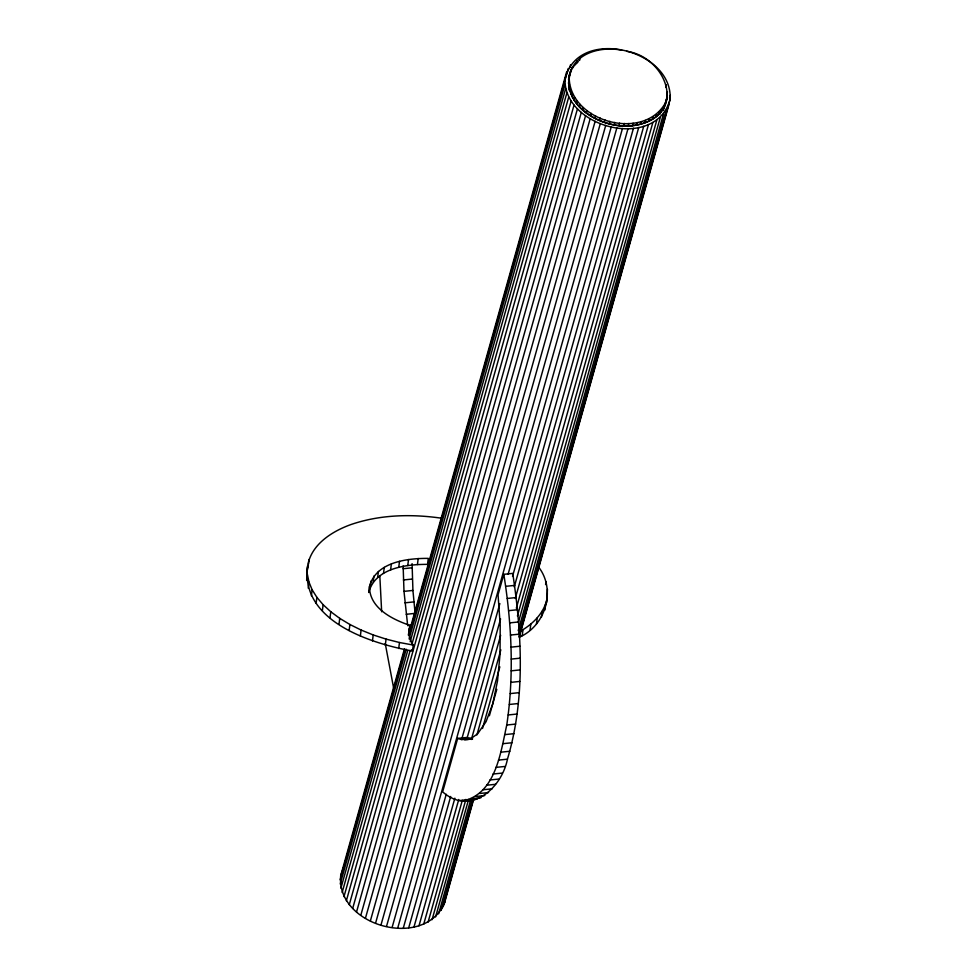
<?xml version="1.0" encoding="UTF-8"?>
<svg xmlns="http://www.w3.org/2000/svg" width="977" height="977" viewBox="0 0 977 977"><rect width="100%" height="100%" fill="white"/><g stroke="black" fill="none" stroke-linecap="round" stroke-linejoin="round"><path stroke-width="1.47" d="M463.892 800.725C495.913 793.019 500.725 752.046 506.758 725.019C514.22 675.07 511.765 624.047 503.802 574.329L512.742 573.401C521.974 634.732 525.382 699.056 507.442 759.178C501.58 788.586 470.23 816.161 442.654 791.858L457.676 738.417L466.615 737.488L472.465 738.783M407.543 624.242L403.99 591.366L403.135 565.964M406.176 614.301L415.115 613.373L412.929 590.438L412.086 563.656M369.501 586.481L368.756 592.489C375.095 567.979 406.176 564.266 427.523 564.376L428.28 558.38C406.933 558.27 375.852 561.983 369.501 586.481C369.233 608.146 392.632 619.589 410.328 625.524C407.311 631.985 409.326 639.447 413.247 645.064L412.489 651.061C370.344 643.318 301.075 621.409 307.462 566.831C310.601 544.91 331.496 531.586 350.719 524.625C380.029 514.525 411.83 513.817 442.276 518.323M306.644 580.411L307.462 566.831M519.617 637.089C545.422 625.683 556.133 590.377 538.999 567.576M546.558 602.821L547.462 589.241M626.721 51.292C664.897 56.715 687.735 111.463 640.704 124.103C609.892 132.945 561.922 110.499 569.786 73.69L568.516 79.662M665.007 104.82L665.691 102.414C644.185 142.178 569.371 121.893 569.188 77.256M670.124 99.263C673.006 48.3 575.636 25.597 564.914 80.212C565.451 129.025 656.361 150.592 670.124 99.263L519.19 636.235M308.585 563.949L309.147 559.455M308.207 588.093L308.964 582.097L307.401 574.415M311.382 595.775L312.139 589.778L308.964 582.097M316.121 603.334L316.878 597.338L312.139 589.778M322.361 610.686L323.118 604.69L316.878 597.338M330.018 617.733L330.776 611.736L323.118 604.69M338.982 624.364L339.74 618.368L330.776 611.736M349.143 630.495L349.9 624.498L339.74 618.368M360.354 636.039L361.099 630.043L349.9 624.498M370.185 587.104L370.942 581.107M373.177 582.048L373.935 576.051M377.659 577.444L378.417 571.447M372.457 640.936L373.214 634.94L361.099 630.043M383.509 573.401L384.266 567.405M390.605 570.006L391.35 564.01M385.304 645.113L386.062 639.105L373.214 634.94M398.75 567.356L399.508 561.36M407.763 565.512L408.52 559.516M398.714 648.496L399.459 642.5L386.062 639.105M409.351 628.174L408.594 634.171L409.571 631.521M417.435 564.511L418.193 558.502M409.754 630.018L410.328 625.524M522.231 635.685L522.988 629.677C534.785 622.3 545.313 611.089 547.315 596.825M530.059 630.092L530.816 624.083M536.483 623.912L537.24 617.916M541.417 617.256L542.174 611.26M545.593 584.564L545.972 581.571M544.787 610.185L545.545 604.189M473.833 798.71L444.547 902.882C424.445 950.12 336.125 926.208 340.692 875.697L404.49 648.74M444.547 902.882L445.378 898.852M666.632 98.567L663.31 110.328M306.705 572.827L308.39 565.451M408.325 635.087L566.562 72.164M340.167 879.788L404.954 649.387M409.033 634.781L568.26 68.402M340.228 883.977L406.212 649.241M409.107 638.97L564.987 84.401M569.689 67.804L570.519 64.873M340.9 888.215L407.702 650.548M410.181 641.742L565.646 88.638M572.51 66.839L570.226 72.591C576.809 51.793 602.687 46.334 621.824 50.206M568.406 83.24L569.078 80.847M342.158 892.453L410.193 650.377M411.842 644.515L566.904 92.876M568.748 86.782L569.432 84.388M568.834 89.823L569.664 86.892M576.54 63.139L577.212 60.733M569.518 90.25L570.202 87.845M343.977 896.642L568.736 97.065M579.544 60.489L580.216 58.095M570.666 93.584L571.337 91.179M572.18 96.87L572.852 94.476M346.359 900.745L571.118 101.156M574.134 100.216L574.818 97.81M349.277 904.702L574.024 105.113M576.54 103.538L577.224 101.144M352.673 908.476L577.431 108.887M579.41 106.823L580.082 104.417M356.532 912.005L581.291 112.428M582.707 109.986L583.379 107.58M360.806 915.278L585.565 115.701M586.408 112.978L587.092 110.572M590.487 115.738L591.158 113.344M365.447 918.246L590.193 118.669M594.871 118.241L595.555 115.836M370.381 920.871L595.14 121.295M599.512 120.415L600.183 118.022M375.583 923.131L600.342 123.554M604.311 122.259L604.983 119.853M380.981 924.999L605.728 125.41M609.196 123.713L609.868 121.319M386.513 926.44L611.26 126.863M614.093 124.8L614.765 122.406M392.107 927.454L616.866 127.877M618.917 125.52L619.589 123.114M397.724 928.028L622.471 128.451M623.619 125.874L624.291 123.468M628.138 125.886L628.809 123.493M403.281 928.15L628.028 128.561M503.802 574.329L498.05 594.773L500.212 625.121L500.029 654.321L497.513 680.981L492.787 703.794L486.07 721.661L477.704 733.727L471.402 738.246L468.081 739.406L461.205 739.491L457.676 738.417M571.545 69.758C557.549 104.124 602.443 130.173 632.412 125.606L633.084 123.2M408.716 927.82L446.245 794.313M461.913 738.563L499.858 603.578M508.101 574.244L633.462 128.231M636.564 125.019L637.248 122.614M413.967 927.039L450.678 796.463M467.177 737.782L500.578 618.942M512.534 576.393L638.726 127.462M640.704 124.103L641.376 121.698M418.986 925.817L454.867 798.185M471.366 739.491L500.639 635.331M514.256 586.921L643.745 126.241M644.759 122.833L645.431 120.44M648.655 121.221L649.326 118.815M423.713 924.181L458.763 799.479M476.91 734.924L500.835 649.827M515.27 598.474L648.472 124.592M652.318 119.243L653.002 116.837M428.085 922.129L462.316 800.358M482.528 728.463L499.845 666.851M516.332 608.17L652.844 122.54M655.689 116.922L656.373 114.517M665.716 87.173L666.387 84.767M432.066 919.699L465.882 799.394M489.379 715.762L496.805 689.359M517.419 615.998L656.813 120.11M658.693 114.272L659.377 111.879M659.902 114.224L660.721 111.293M661.282 111.354L661.954 108.948M435.595 916.902L468.581 799.54M518.482 622.019L660.342 117.325M666.827 94.171L667.499 91.777M663.395 108.178L664.067 105.785M667.389 95.355L666.119 101.327L666.79 98.921M438.636 913.788L470.804 799.357M518.225 630.641L663.383 114.211M441.164 910.393L472.086 800.358M519.105 633.108L665.911 110.804M669.538 98.054L670.356 95.123M443.143 906.741L473.662 798.172M519.19 637.322L669.306 103.293M340.692 875.697L343.501 867.991M569.115 76.084L570.898 70.197M664.543 105.931C658.864 118.168 645.235 124.323 632.412 125.606M572.546 68.182L573.951 66.07M574.525 65.447L578.311 61.575M520.375 631.093L522.988 629.677M403.11 568.724L412.062 567.796M403.391 579.972L412.331 579.043M403.99 591.366L412.929 590.438M505.659 586.334L514.61 585.406M404.918 602.833L413.857 601.905M507.258 598.474L516.21 597.545M508.602 610.662L517.541 609.733M407.739 625.671L412.209 625.207M509.664 622.886L518.616 621.958M510.458 635.062L519.41 634.134M510.971 647.153L519.923 646.224M511.215 659.096L520.155 658.168M511.166 670.845L520.106 669.917M510.837 682.361L519.776 681.433M510.226 693.585L519.166 692.656M509.347 704.466L518.286 703.538M508.187 714.956L517.126 714.028M506.758 725.019L515.697 724.091M505.072 734.594L514.012 733.666M461.205 739.491L470.145 738.563M464.673 739.821L472.563 738.942M503.118 743.668L512.07 742.74M500.932 752.18L509.872 751.252M498.502 760.106L507.442 759.178M495.852 767.397L504.791 766.469M492.97 774.04L501.922 773.112M489.904 779.988L498.844 779.06M486.631 785.239L495.583 784.311M483.2 789.746L492.139 788.818M479.597 793.495L488.537 792.567M475.848 796.487L484.787 795.559M471.976 798.697L480.916 797.769M459.727 800.542L468.679 799.613M467.983 800.102L476.923 799.174M470.059 799.674L472.844 799.797M399.459 642.5L413.247 645.064M411.647 649.717L412.489 651.061M393.768 688.797L385.256 643.599M381.665 611.785L379.809 575.624"/></g></svg>
